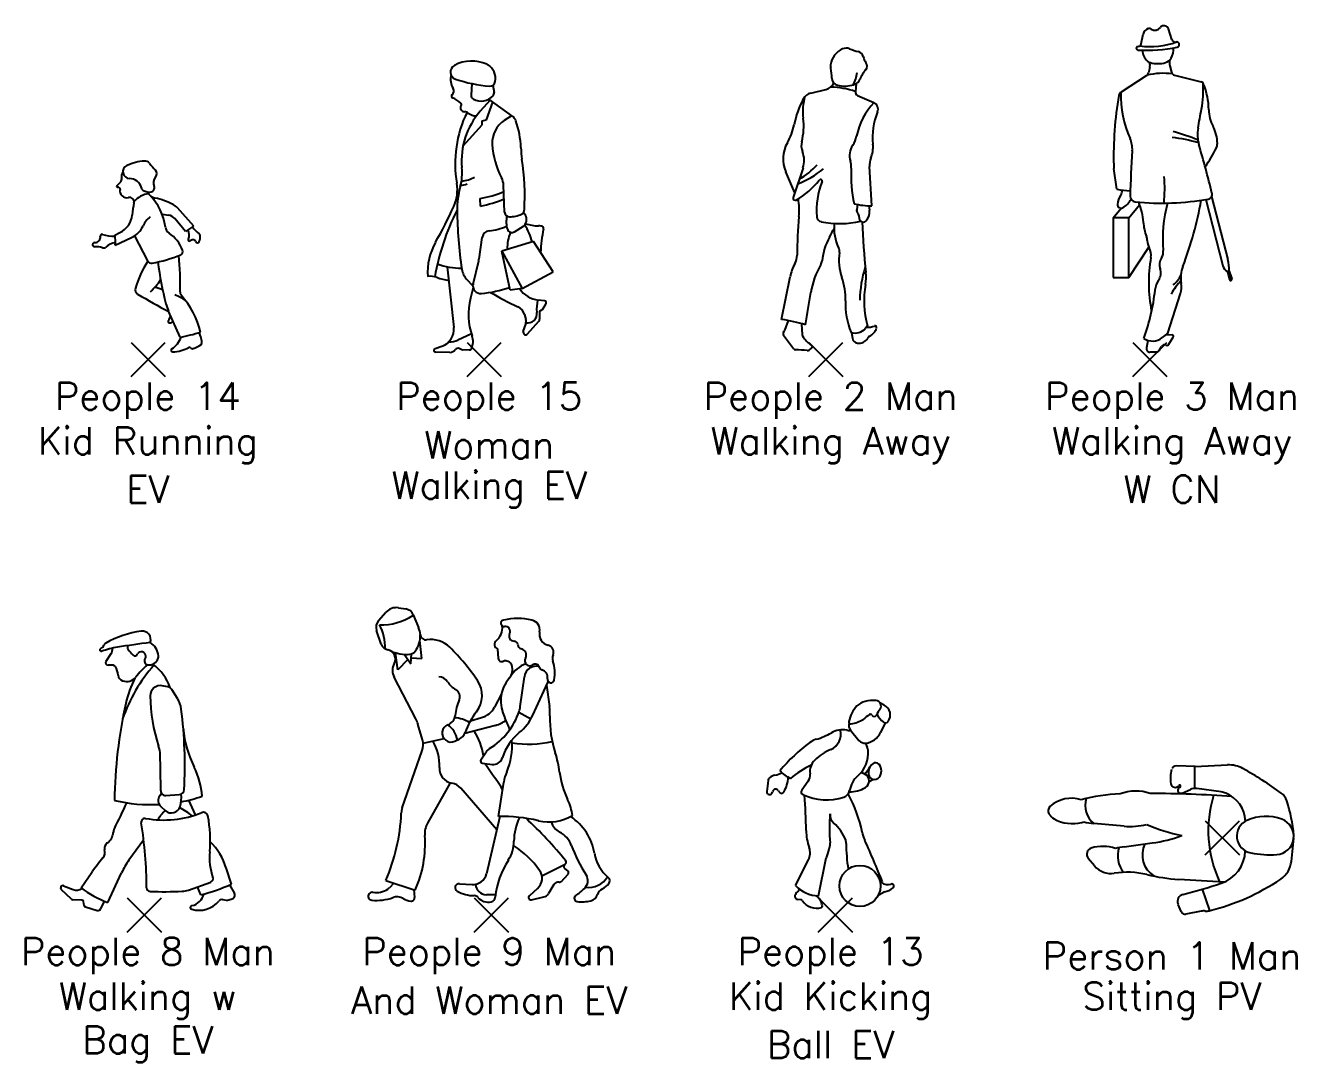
# Model space of a CAD drawing. Header units: inches. Extents: x -30 to 556, y -401 to 74.
# Drawn here: x 274.9 to 555.9, y -155.5 to 73.9 of the extents above; entities that cross this region are included whole.
import ezdxf
from ezdxf.enums import TextEntityAlignment as Align

# ---------------------------------------------------------------- set-up
doc = ezdxf.new("R2010")
doc.units = ezdxf.units.IN
doc.header["$MEASUREMENT"] = 0
doc.layers.add('Block origin', color=7, linetype='Continuous')
doc.layers.add('Text', color=6, linetype='Continuous')
doc.styles.add('ATTR', font='romans.shx', dxfattribs={"width": 0.8, "height": 1.735066})
doc.styles.add('blk_label', font='romans.shx')

# ---------------------------------------------------------------- blocks, each defined once
blk = doc.blocks.new('People 14 Kid Running EV')
for p, q in [((-6.93, 38.42), (-6.06, 39.32)), ((3.07, 32.19), (4.57, 31.95)), ((8.28, 28.32), (5.9, 31.18)), ((10.06, 29.51), (6.49, 33.54)), ((-7.36, 27.55), (-6.25, 28.08)), ((-7.29, 25.31), (-3.65, 27.02)), ((-3, 27.39), (-0.13, 21.84)), ((7.04, 4.96), (4.51, 10.74))]:
    blk.add_line(p, q)
for centre, radius, start, end in [((-4.09, 41.55), 1.49, 115.0112, 269.0272), ((-0.05, 32.89), 11.05, 93.9428, 115.0112), ((-0.72, 42.61), 1.31, 39.1621, 93.9428), ((32.74, 69.87), 41.86, 219.1622, 221.9804), ((-6.62, 39.86), 0.774, 315.947, 12.8722), ((-3.97, 40.46), 1.94, 146.427, 192.8722), ((-4.17, 37.31), 2.75, 13.8072, 89.0272), ((3.3, 39.06), 2.13, 140.5664, 201.282), ((0.8, 41.12), 1.12, 320.5663, 41.9804), ((-6.79, 38.29), 0.188, 135.947, 286.25), ((-6.62, 37.71), 0.417, 348.606, 106.25), ((-4.7, 37.33), 1.55, 168.606, 283.9048), ((0.69, 31.73), 4.99, 96.9317, 139.8046), ((-0.65, 38.17), 0.877, 193.8072, 238.6446), ((0.2, 39.56), 2.5, 238.6446, 280.7044), ((2.07, 38.09), 2.43, 204.3688, 258.1077), ((0.5, 37.97), 0.881, 280.7044, 21.2819), ((-4.09, 34.88), 0.978, 348.4884, 103.9048), ((21.1, 29.75), 24.73, 168.4884, 174.8226), ((-8.4, 27.71), 12.31, 7.423, 44.7522), ((-1.64, 20.49), 15.56, 62.6637, 78.1077), ((3.95, 31.28), 3.4, 41.5474, 62.6637), ((-8.31, 32.41), 4.79, 295.4514, 354.8226), ((3.45, 27.57), 5, 127.0703, 155.9284), ((4.22, 29.78), 2.19, 39.6928, 80.6565), ((-5.87, 31.73), 5.21, 295.1456, 335.9283), ((5.68, 29.54), 1.88, 187.423, 235.2356), ((21.04, 11.11), 21.43, 120.824, 126.5563), ((7.17, 27.53), 1.91, 334.1403, 35.7874), ((17.08, 35.17), 9.35, 218.566, 231.613), ((-11.8, 25.42), 0.478, 88.4237, 275.2792), ((-11.76, 27.1), 1.19, 268.4237, 9.728), ((-10.23, 27.36), 0.356, 71.8003, 189.728), ((-7.76, 34.86), 7.54, 251.8002, 273.2681), ((-6.14, 20.99), 5.03, 102.811, 129.8139), ((-16.31, 26.14), 9.06, 354.76, 8.9434), ((-0.17, 21.11), 8.38, 21.5365, 55.2356), ((9.19, 26.55), 0.335, 154.1403, 316.5798), ((9.92, 25.86), 0.665, 21.4693, 136.5798), ((10.92, 26.25), 0.414, 201.4693, 340.3312), ((10.91, 27.38), 0.584, 3.9285, 51.6129), ((8.28, 27.2), 3.22, 340.3312, 3.9285), ((-11.41, 21.19), 3.78, 69.7926, 95.2792), ((-9.84, 25.44), 0.754, 249.7926, 309.8139), ((-4.25, 50.55), 29.65, 279.9216, 292.7122), ((-49.02, 16.99), 56.1, 357.9268, 6.1681), ((6.9, 23.9), 0.768, 292.7122, 21.5365), ((19.7, 9.1), 23.49, 147.4051, 163.4928), ((0.7, 22.27), 0.94, 207.268, 279.9216), ((66.57, 29.14), 64.84, 186.6815, 194.9937), ((-9.17, 25.64), 14.36, 312.2904, 326.1843), ((-1.75, 15.46), 1.12, 163.4928, 239.0546), ((74.54, 142.7), 149.48, 239.0546, 242.0856), ((0.15, 9.37), 6.74, 63.0142, 78.866), ((3.04, 6.03), 8.75, 53.2579, 70.845), ((8.09, 14.92), 1.04, 177.9268, 221.4898), ((-7.13, 1.46), 19.27, 13.829, 41.4898), ((15.06, 15.35), 11.52, 194.9937, 203.6095), ((4.71, 8.42), 0.31, 147.0294, 267.5822), ((0.96, 10.85), 4.16, 327.0294, 344.0641), ((4.73, 9.02), 0.913, 267.5822, 325.489), ((-0.79, 46.84), 42.61, 280.5856, 286.883), ((8.61, 3.92), 3.24, 351.3222, 38.5028), ((2.67, 6.44), 4.82, 302.3762, 342.583), ((4.53, 16.55), 15.11, 291.0352, 298.2156), ((11.55, 3.47), 0.27, 298.2156, 351.3222), ((5.44, 2.08), 0.343, 122.3762, 270.9877), ((5.31, 9.22), 7.49, 270.9877, 299.441), ((9.15, 2.43), 0.317, 35.225, 119.441), ((9.79, 2.88), 0.469, 215.225, 291.0352)]:
    blk.add_arc(centre, radius, start, end)
at = {"style": 'ATTR', "width": 0.8, "flags": 9}
blk.add_attdef('ESTCODE', (0, 0), '', height=0.011, dxfattribs=at)
blk = doc.blocks.new('People 15 Woman Walking EV')
for p, q in [((-2.76, 61.06), (-2.9, 58.5)), ((1.94, 60.7), (2.19, 59.11)), ((1.3, 57.37), (-0.86, 54.93)), ((0.55, 53.06), (1.92, 56.93)), ((0.99, 57.6), (6.29, 53.78)), ((6.06, 53.95), (4.46, 52.9)), ((-4.67, 47.27), (-0.44, 51.93)), ((-0.44, 52.81), (0.55, 53.06)), ((-0.44, 51.93), (-0.44, 52.81)), ((4.53, 32.59), (4.28, 38.6)), ((-0.81, 33.95), (-0.85, 35.65)), ((6.69, 28.28), (8.7, 29.54)), ((-1.14, 22.2), (-0.43, 27.04)), ((10.93, 26.09), (3.89, 24.02)), ((15.23, 19.42), (10.93, 26.09)), ((5.72, 15.37), (3.89, 24.02)), ((3.89, 24.02), (8.37, 15.72)), ((-8.17, 20.54), (-6.71, 7.13)), ((-2.45, 16.72), (-1.21, 21.82)), ((-2.49, 16.32), (-3.77, 17.65)), ((8.37, 15.72), (15.23, 19.42)), ((-2.46, 15.97), (-3.05, 13.56)), ((8.37, 15.72), (5.72, 15.37)), ((13.35, 12.98), (11.95, 13.16)), ((12.88, 11.1), (13.67, 12.27)), ((8.9, 9.99), (9.2, 8.9)), ((9.61, 5.7), (12.08, 8.49)), ((12.21, 10.55), (12.25, 8.94)), ((-2.81, 5.67), (-5.79, 4.32)), ((8.66, 6.25), (9.18, 7.85)), ((-10.84, 2.46), (-9.39, 2.95)), ((-7.6, 1.61), (-10.72, 1.68)), ((-4.82, 2.07), (-5.4, 2.41)), ((-3.3, 2.13), (-4.82, 2.07))]:
    blk.add_line(p, q)
for centre, radius, start, end in [((-5.79, 63.61), 1.66, 118.1893, 251.1163), ((-2.75, 57.94), 8.09, 65.5902, 118.1893), ((-0.18, 63.61), 1.87, 59.9024, 65.5902), ((-1.01, 62.16), 3.53, 348.9784, 59.9024), ((-3.57, 61.98), 3.86, 165.3995, 211.3402), ((3.59, 91.02), 30.63, 251.1163, 265.4101), ((-7.8, 59.41), 1.08, 310.7548, 31.3402), ((1.24, 61.72), 1.24, 265.4101, 348.9784), ((1.28, 58.97), 0.921, 317.6948, 8.9728), ((-6.81, 58.27), 0.431, 130.7548, 247.2988), ((-9.45, 51.96), 6.41, 48.2148, 67.2988), ((-5.48, 56.4), 0.453, 326.2526, 48.2148), ((-1.93, 58.45), 0.975, 176.8711, 242.269), ((-0.7, 60.77), 3.6, 242.269, 317.6948), ((19.66, 43.32), 26.07, 154.1039, 189.5635), ((-4.4, 55.67), 0.85, 146.2526, 271.5855), ((11.46, 44.04), 16.45, 138.5323, 185.4968), ((-4.34, 53.52), 1.31, 50.9766, 91.5855), ((-1.77, 56.69), 2.77, 230.9766, 271.63), ((5.11, 52.14), 2.03, 18.7727, 54.3073), ((7.67, 47.97), 5.89, 123.0905, 183.6635), ((-12.53, 46.14), 20.66, 2.0742, 18.7727), ((20.31, 48.78), 18.56, 183.6635, 207.5213), ((30.39, 47.7), 22.29, 182.0742, 188.7405), ((-16.52, 41.34), 11.66, 344.569, 5.4968), ((-43.88, 36.28), 52.86, 356.5206, 8.7405), ((-6.02, 47.74), 8.35, 277.6797, 297.8367), ((0.48, 38.44), 3.81, 2.3794, 27.5213), ((-14.77, 37.52), 8.85, 335.4468, 9.5635), ((13.31, 33.11), 19.28, 164.569, 180.3152), ((-5.32, 42.15), 3.61, 272.0202, 295.4256), ((-4.63, 58.27), 22.94, 279.4792, 293.0184), ((-100.3, 76.59), 102.88, 330.5066, 335.4468), ((-5.48, 58.5), 24.99, 280.7736, 293.3156), ((40.36, 9.37), 52.05, 153, 170.1305), ((82.43, 33.49), 88.4, 180.3152, 188.7814), ((5.59, 32.64), 1.06, 182.3794, 270.7643), ((9.93, 30.44), 5.05, 165.272, 198.6565), ((5.52, 38.11), 6.53, 270.7643, 295.0757), ((7.85, 33.13), 1.03, 295.0757, 356.5206), ((7.27, 31.01), 2.1, 327.9896, 47.0719), ((1.24, 26.79), 1.69, 94.8029, 171.636), ((0.17, 39.51), 11.07, 274.8029, 295.6494), ((13.31, 24.84), 8.19, 156.0603, 183.1864), ((6.14, 29.16), 1.04, 198.6565, 302.0676), ((8.1, 30.49), 1.13, 302.0676, 327.9896), ((-0.97, 23.24), 11.9, 13.3607, 33.3574), ((12.11, 38.33), 8.76, 250.3354, 269.1799), ((11.74, 12.9), 16.67, 86.9474, 89.1799), ((36.62, 23.23), 24.15, 166.4984, 178.8952), ((12.6, 29), 0.551, 346.4984, 86.9474), ((1.15, 19.21), 13.66, 150.5066, 183.4586), ((-5.23, 34.66), 14.42, 249.253, 271.0061), ((-0.66, 20.66), 4.33, 188.7814, 224.04), ((-5.37, 22.82), 4.27, 346.4286, 351.6361), ((-12, 13.72), 4.7, 70.2498, 96.0594), ((-5.83, 30.9), 13.55, 250.2498, 261.4803), ((-0.78, 16.32), 1.71, 166.4286, 275.3654), ((-3.18, 41.91), 27.41, 275.3654, 288.6885), ((33.44, 68.38), 62.37, 239.0772, 245.3916), ((12.66, 18.92), 5.81, 214.2053, 262.963), ((11.23, 10.04), 14.71, 166.1822, 199.329), ((6.37, 9.29), 2.63, 15.4066, 65.3916), ((18.93, 11.37), 7.33, 165.7748, 187.2273), ((13.29, 12.53), 0.457, 325.9588, 82.963), ((7.43, 8.42), 1.84, 342.0909, 15.4066), ((9.59, 10.19), 2.09, 260.437, 7.2273), ((11.58, 8.93), 0.663, 318.5198, 1.243), ((12.56, 10.56), 0.351, 93.3353, 181.243), ((12.52, 11.34), 0.433, 273.3353, 325.9588), ((-10.65, 6.71), 3.97, 288.601, 6.204), ((9.19, 6.07), 0.561, 162.0909, 318.5198), ((-7.69, 8.51), 4.6, 268.1654, 294.4061), ((-6.08, 3.97), 3.63, 335.8832, 19.329), ((-10.71, 2.08), 0.4, 108.601, 268.751), ((-7.57, 3.09), 1.48, 268.751, 323.3986), ((-5.78, 1.76), 0.746, 59.8897, 143.3986), ((-3.3, 2.73), 0.597, 270, 335.8832)]:
    blk.add_arc(centre, radius, start, end)
at = {"style": 'ATTR', "width": 0.8, "flags": 9}
blk.add_attdef('ESTCODE', (0, 0), '', height=0.0165, dxfattribs=at)
blk = doc.blocks.new('People 2 Man Walking Away')
for p, q in [((-3.3, 58.96), (-0.01, 59.73)), ((6.69, 61.03), (6.52, 59.22)), ((6.98, 58.43), (10.57, 56.84)), ((-5.06, 42.4), (-7.23, 35.84)), ((10.17, 33.98), (9.64, 42.72)), ((-6.87, 36.92), (-8.88, 41.55)), ((7, 34.31), (6.81, 33.19)), ((9.46, 34.01), (9.61, 33.03)), ((-9.78, 8.87), (-7.93, 18.28)), ((-8.31, 8.63), (-9.17, 6.45)), ((-5.37, 7.95), (-5.25, 5.49)), ((5.67, 6), (5.85, 4.74)), ((9.22, 7.5), (8.77, 6.95)), ((-7.17, 2.39), (-9.35, 5.36)), ((-3.72, 2.12), (-3.15, 2.52))]:
    blk.add_line(p, q)
for centre, radius, start, end in [((5.41, 64.66), 4.4, 113.2344, 172.903), ((4.49, 66.8), 2.08, 68.6383, 113.2344), ((10.9, 83.18), 15.51, 248.6383, 256.2407), ((6.87, 66.73), 1.42, 11.1317, 76.2407), ((3.33, 64.92), 2.3, 172.903, 191.7376), ((11.54, 67.65), 3.33, 191.1317, 216.2418), ((7.82, 64.92), 1.28, 319.938, 36.2418), ((-10.31, 62.09), 11.62, 0.6648, 11.7376), ((2.91, 62.24), 1.6, 180.6648, 256.2568), ((0.57, 63.98), 6.34, 329.3867, 355.6154), ((5.55, 62.89), 2.18, 287.5392, 337.6468), ((14.72, 59.11), 7.75, 139.938, 157.6468), ((-0.61, 62.27), 2.61, 283.256, 334.5444), ((0.54, 41.9), 18.39, 71.0255, 88.3019), ((4.15, 67.3), 6.81, 256.2568, 287.5392), ((7.29, 59.15), 0.782, 174.5751, 246.0598), ((13.75, 47.77), 21.19, 152.2152, 168.7633), ((6.78, 54.85), 11.88, 163.7872, 187.0166), ((-2.71, 56.44), 2.58, 103.256, 152.2152), ((21.88, 46.29), 15.43, 136.9705, 168.178), ((9.92, 55.37), 1.61, 338.1701, 66.0597), ((-19.14, 51.66), 14.24, 345.8402, 7.0166), ((25.55, 49.11), 15.23, 158.1701, 185.4665), ((-19.8, 54.43), 13.02, 330.0578, 348.7633), ((-2.35, 44.38), 7.12, 150.0578, 203.4411), ((-2, 47.34), 3.44, 165.8402, 202.2302), ((0.93, 50.68), 5.98, 326.8546, 348.178), ((-10.05, 44.05), 5.25, 341.7326, 22.2302), ((9.44, 45.12), 4.2, 146.8546, 196.7471), ((3.79, 47.02), 6.63, 337.8521, 5.4665), ((-13.28, 57.37), 19.81, 290.8435, 310.1037), ((-16.6, 57.07), 20.28, 301.8431, 316.439), ((1.03, 42.59), 4.59, 356.5823, 16.7471), ((34.5, 40.59), 28.93, 176.5823, 192.2391), ((13.74, 42.97), 4.11, 157.8521, 183.5164), ((-15.16, 50.35), 17.34, 299.7251, 322.1534), ((16.83, 32.73), 18.89, 159.4195, 183.4038), ((-1.19, 39.49), 0.357, 339.4195, 142.1534), ((-6.79, 35.69), 0.46, 161.7326, 299.7251), ((-19.21, 32.9), 13.32, 354.534, 11.4008), ((11.02, 57.74), 23.78, 258.3556, 267.9638), ((83.59, 23.06), 89.95, 174.534, 179.9924), ((-0.84, 31.68), 1.19, 183.4038, 258.5087), ((7.76, 33.03), 0.965, 170.4592, 224.3283), ((6.31, 31.61), 1.06, 353.2856, 44.3283), ((8.3, 31.37), 0.936, 173.2856, 325.7475), ((6.39, 32.67), 3.25, 325.7475, 5.022), ((8.58, 32.87), 1.04, 5.022, 9.1218), ((3.07, 50.91), 20.82, 258.5087, 282.9627), ((-40.71, 49.63), 47.23, 331.5146, 334.1443), ((11.72, 29.14), 9.93, 174.3047, 206.1911), ((155.81, 35.56), 147.87, 181.9686, 186.3209), ((13.42, 20.26), 14.36, 151.5146, 173.6281), ((-10.16, 23.08), 3.8, 330.7516, 359.9924), ((1.16, 23.95), 1.84, 351.5802, 26.1911), ((14.18, 22.02), 11.32, 171.5802, 199.7946), ((1.83, 16.36), 9.95, 150.7516, 168.8509), ((14.33, 12.05), 17.87, 149.8186, 170.8906), ((-2.93, 22.08), 2.1, 329.8186, 353.6282), ((30.65, 13.15), 23.13, 161.4987, 180), ((-9.43, 13.52), 13.77, 357.7228, 19.7946), ((-0.3, 18.26), 9.2, 349.755, 6.3209), ((-731.37, 131.61), 737.35, 350.3255, 350.8906), ((28.54, 13.05), 20.1, 169.755, 196.031), ((20.66, 12.33), 16.35, 177.7228, 202.6493), ((-14.86, -26.51), 35.74, 73.1531, 81.829), ((-8.86, 5.72), 0.611, 148.5305, 216.3056), ((-11.7, 7.46), 2.72, 328.5305, 338.2916), ((6.52, 8.76), 2.89, 250.8808, 321.1274), ((9.42, 10.68), 3.5, 262.8145, 291.8728), ((8.34, 7.87), 3, 296.2042, 342.8074), ((10.86, 7.1), 0.364, 342.8074, 111.8727), ((-4.7, 5.52), 0.551, 182.697, 212.5784), ((1.18, 9.28), 7.53, 212.5784, 234.9166), ((-3.36, 2.82), 0.364, 305.1279, 54.9166), ((7.14, 4.92), 1.3, 188.106, 262.8731), ((7.26, 5.88), 2.27, 262.8731, 330.747), ((10.1, 4.29), 0.996, 116.2042, 150.747), ((-6.69, 2.75), 0.595, 216.3056, 269.5881), ((-6.88, -23.87), 26.03, 83.9695, 89.5881), ((-4.08, 2.63), 0.629, 263.9695, 305.1279)]:
    blk.add_arc(centre, radius, start, end)
at = {"style": 'ATTR', "width": 0.8, "flags": 9}
blk.add_attdef('ESTCODE', (0, 0), '', height=0.0172, dxfattribs=at)
blk = doc.blocks.new('People 3 Man Walking Away W CN')
for p, q in [((4.87, 70.76), (4.1, 73.16)), ((-1.89, 69.86), (-1.47, 72)), ((-0.02, 64.64), (-0.31, 63.43)), ((4.42, 64.99), (4.78, 63.59)), ((-6.3, 59.22), (-0.75, 62.81)), ((5.45, 62.93), (11.35, 61.42)), ((-7.28, 37.67), (-7.95, 42.3)), ((-4.65, 31.39), (-2.26, 34.26)), ((12.36, 35.41), (16.15, 20.73)), ((13.66, 36.08), (17.25, 22.14)), ((-8.13, 31.39), (-6.34, 33.5)), ((-4.65, 31.39), (-8.13, 31.39)), ((-8.13, 31.39), (-8.13, 18.15)), ((-4.65, 18.15), (-4.65, 31.39)), ((-4.65, 18.15), (-0.2, 24.86)), ((-8.13, 18.15), (-4.65, 18.15)), ((17.15, 19.45), (17.62, 17.69)), ((17.57, 19.58), (18.12, 17.83)), ((3.99, 5.86), (6.75, 14.62)), ((3.99, 5.86), (2.74, 4.86)), ((-0.43, 4.26), (-0.76, 2.59)), ((2.04, 2), (2.57, 2.89)), ((3.66, 5.59), (4.92, 5.46)), ((4.23, 3.38), (5.18, 4.94)), ((1.47, 1.67), (0.02, 1.65))]:
    blk.add_line(p, q)
blk.add_lwpolyline([(17.74, 17.76, 1), (18, 17.76, 1)], format="xyb", close=True)
for centre, radius, start, end in [((0.06, 71.7), 1.56, 106.7287, 168.9594), ((-0.15, 72.37), 0.849, 58.0182, 106.7287), ((1.11, 74.39), 1.53, 238.0182, 322.5802), ((3.14, 72.85), 1.01, 17.8014, 142.5802), ((5.62, 71.01), 0.788, 197.8014, 283.2206), ((-2.6, 68.86), 0.393, 91.1677, 266.4122), ((-0.61, 100.6), 32.19, 266.4122, 281.9548), ((-2.63, 70), 0.753, 271.1677, 348.9594), ((0.05, 86.41), 17.19, 262.4077, 289.9817), ((1.57, 68.43), 3.19, 180.1648, 229.0965), ((0.87, 68.78), 4.38, 331.438, 2.1279), ((5.93, 69.67), 0.584, 281.9548, 103.2206), ((0.52, 67.22), 1.6, 229.0965, 255.017), ((-2.15, 65.15), 2.19, 346.364, 14.9861), ((1.76, 71.82), 6.36, 255.017, 285.7471), ((2.93, 67.65), 2.03, 285.7471, 331.438), ((6.89, 65.62), 2.55, 165.0412, 194.3756), ((-1.31, 63.67), 1.03, 302.8764, 346.364), ((3.06, 47.03), 16.29, 83.1702, 103.1381), ((5.67, 63.82), 0.923, 194.3756, 255.7158), ((-5.62, 58.17), 1.26, 122.8764, 170.2336), ((17.22, 58.58), 23.66, 178.6874, 204.2114), ((11.16, 60.66), 0.786, 21.9371, 75.7158), ((-14.44, 59.99), 26.26, 349.9398, 2.4817), ((-2.67, 55.09), 15.69, 0.5729, 21.9371), ((72.21, 44.77), 80.23, 170.2336, 181.2786), ((-1832.94, 382.61), 1873.15, 349.8082, 349.9398), ((20.96, 55.33), 7.94, 180.573, 208.3196), ((18.46, 49.77), 7.93, 169.8082, 196.2024), ((6.94, 47.77), 7.99, 0.1886, 28.3196), ((-9.47, 46.58), 5.6, 355.9113, 24.2114), ((0.37, 10.71), 38.68, 74.4514, 83.2492), ((-18.04, -27.28), 81.11, 69.31, 73.3616), ((12.8, 47.79), 2.13, 334.0952, 0.1886), ((203.65, 31.34), 208.06, 175.9113, 178.668), ((-257.21, -30.34), 279.14, 13.9178, 16.2024), ((-14.42, 61.01), 32.39, 325.3768, 334.0952), ((-2.31, 43.11), 5.69, 181.2786, 188.151), ((-36.17, 37.99), 39.45, 355.0802, 3.688), ((-4.13, 53.3), 15.94, 258.5808, 269.2798), ((-7.49, 37.22), 1.35, 323.5962, 11.5498), ((12.71, 36.55), 1.06, 279.992, 13.9178), ((-3.28, 34.12), 3.88, 143.5962, 177.0227), ((-6.38, 34.28), 0.781, 177.0227, 299.5364), ((-8.37, 37.79), 4.82, 299.5364, 330.9961), ((-3.09, 36.15), 1.27, 178.668, 264.4191), ((2.57, 94.06), 59.46, 264.4191, 279.992), ((-14.95, 29.56), 13.54, 3.5976, 22.8361), ((31.23, 26.89), 28.39, 164.2203, 185.6281), ((-72.12, 50.48), 84.86, 339.3992, 349.6605), ((9.09, 31.07), 10.56, 183.5976, 201.4594), ((-2.89, 26.36), 2.31, 359.9672, 21.4594), ((2.67, 26.36), 3.25, 179.9672, 209.888), ((31.56, 17.07), 31.81, 169.9743, 191.5292), ((-2.9, 23.16), 3.18, 349.9743, 29.888), ((4.95, 20.99), 2.82, 147.0925, 198.2247), ((0.51, 23.87), 2.47, 327.0925, 5.6281), ((-0.53, 19.19), 2.96, 326.1048, 18.2247), ((14.32, 17.99), 7.49, 159.3992, 188.6482), ((18.13, 21.25), 2.05, 194.466, 241.2535), ((7.66, 19.67), 9.91, 359.4678, 14.4596), ((5.87, 14.88), 4.76, 146.1048, 173.9708), ((17.59, 7.36), 14.71, 136.8877, 150.991), ((1.46, 21.21), 5.97, 308.1917, 334.7813), ((2, 16.12), 4.98, 342.5629, 8.6482), ((17.87, 17.76), 0.262, 194.8484, 17.5418), ((-43.3, 20.08), 44.69, 339.8621, 353.9708), ((0.58, 7.57), 3.46, 236.1804, 308.4963), ((3.26, 2.47), 0.801, 63.9194, 149.1181), ((3.82, 3.63), 0.482, 243.9194, 328.8444), ((4.89, 5.12), 0.343, 328.8444, 84.0407), ((0.01, 2.44), 0.787, 168.6643, 270.7371), ((1.46, 2.34), 0.672, 270.7371, 329.1181)]:
    blk.add_arc(centre, radius, start, end)
blk.add_solid([(17.15, 19.45), (17.57, 19.58), (17.62, 17.69), (18.12, 17.83)])
at = {"style": 'ATTR', "width": 0.8, "flags": 9}
blk.add_attdef('ESTCODE', (0, 0), '', height=0.0185, dxfattribs=at)
blk = doc.blocks.new('People 8 Man Walking w Bag EV')
for p, q in [((-8.45, 56.14), (-7.33, 57.79)), ((-6.8, 55.21), (-8.01, 55.26)), ((5.12, 50.49), (3.97, 50.7)), ((7.32, 47.89), (6.06, 49.86)), ((3.79, 26.91), (3.4, 26.36)), ((4.74, 26.41), (7.72, 26.62)), ((11.32, 22.13), (9.83, 25.4)), ((3.66, 23.98), (4.61, 23.1)), ((-0.15, 16.54), (-3.41, 12.09)), ((-13.98, 6.02), (-11.5, 9.56)), ((-8.08, 2.77), (-5.02, 9.34)), ((19.26, 6.83), (18.12, 10.39)), ((-16.08, 3.51), (-18.35, 5.64)), ((-17.84, 6.46), (-15.72, 5.64)), ((9.76, 5.52), (14.7, 7.29)), ((12.5, 4.45), (11.76, 6.23)), ((18.84, 6.64), (19.91, 4.73)), ((-13.78, 3.26), (-15.78, 3.38)), ((-13.33, 2.12), (-13.46, 2.97)), ((-8.89, 3.07), (-9.66, 1.36)), ((18.19, 3.22), (17.33, 3.38)), ((18.19, 3.22), (19.42, 3.56)), ((-13.02, 1.78), (-10.4, 1.01))]:
    blk.add_line(p, q)
for centre, radius, start, end in [((2.09, 41.5), 21.44, 97.408, 119.6653), ((-0.44, 60.92), 1.86, 338.8743, 97.408), ((-10.23, 60.2), 1.41, 294.5064, 338.7573), ((-2.99, 40.65), 18.79, 99.0917, 109.9293), ((-8.09, 59.37), 0.879, 119.6653, 158.7573), ((30.85, -170.83), 232.96, 97.2872, 99.0917), ((-2.89, 59.27), 0.866, 161.034, 214.2483), ((-0.82, 56.89), 3.97, 6.3164, 57.8013), ((-9.51, 58.62), 0.325, 114.5064, 289.9293), ((-8.75, 58.76), 1.72, 325.7376, 7.7794), ((2.69, 63.07), 7.62, 214.2483, 227.0832), ((-2.07, 57.95), 0.629, 227.0832, 338.9037), ((-0.77, 57.45), 0.761, 112.8823, 158.9037), ((-0.67, 57.21), 1.01, 325.6842, 112.8823), ((0.87, 56.16), 0.851, 145.6842, 260.2983), ((1.07, 57.39), 2.09, 260.2983, 343.3843), ((1.79, 57.17), 1.34, 343.3843, 6.3164), ((-7.99, 55.82), 0.564, 145.7376, 267.5736), ((-6.82, 54.72), 0.484, 27.1367, 87.5736), ((-11.58, 52.29), 5.83, 7.1293, 27.1367), ((29.03, 31.65), 35.8, 138.7311, 160.9225), ((15.16, 38.81), 21.94, 131.164, 140.9811), ((-4.17, 46.98), 10.4, 18.2411, 54.5301), ((-4.32, 53.19), 1.48, 187.1293, 250.4408), ((-3.93, 54.28), 2.64, 250.4408, 320.9811), ((19.96, 41.36), 24.65, 153.3942, 167.3332), ((3.57, 48.47), 2.26, 79.7845, 180.2496), ((36.43, 48.61), 35.12, 180.2496, 198.7136), ((4.87, 49.1), 1.42, 32.6737, 79.7845), ((2.57, 44.84), 5.65, 7.1462, 32.6737), ((96.27, 24.2), 102.87, 167.3332, 179.3793), ((-92.53, 32.92), 101.49, 357.0844, 7.1462), ((31.97, 43.22), 23.43, 184.7267, 206.6751), ((-2.96, 35.27), 6.46, 1.3783, 18.7136), ((-576.28, 21.48), 579.95, 0.58765, 1.37831), ((-3.66, 25.31), 16.44, 3.2325, 26.6751), ((1.45, 60.07), 35.67, 256.9703, 272.9712), ((4.9, 25.32), 1.82, 145.0418, 227.2153), ((4.67, 27.44), 1.03, 180.5877, 274.0516), ((7.63, 27.82), 1.2, 274.0516, 357.0844), ((2.11, 25.84), 6.09, 342.0358, 8.3912), ((1.45, 60.07), 35.67, 280.8136, 288.4839), ((-137.53, 84.99), 146.57, 333.2715, 335.7544), ((4.29, 43.3), 22.3, 259.668, 292.1088), ((8.01, 18.68), 5.53, 127.4398, 154.7973), ((5.98, 24.58), 2.02, 227.2153, 342.0358), ((4.36, 15.25), 9.1, 46.8963, 67.8795), ((13.06, 21.7), 1.01, 11.4527, 112.1088), ((0.14, 20.54), 0.832, 79.6679, 188.941), ((-97.56, 5.16), 98.08, 0.4911, 8.941), ((-12.04, 16.62), 26.62, 354.3547, 11.4527), ((-10.07, 18.55), 3.22, 305.2545, 354.1086), ((-4.42, 17.96), 2.46, 153.2715, 174.1086), ((-10.73, 13.91), 2.02, 320.5612, 14.2059), ((-7.39, 14.76), 1.42, 125.2545, 194.2059), ((4.48, 6.02), 14.32, 17.7292, 45.1699), ((29.49, -19.17), 50.06, 140.5612, 144.9714), ((9.79, 2.45), 16.34, 143.8625, 155.054), ((27.69, 12.69), 13.3, 174.3547, 199.5095), ((-18.01, 6), 0.491, 68.8157, 226.8586), ((-15, 7.5), 2, 248.8157, 306.3799), ((-0.93, 22.71), 21.19, 231.9868, 250.284), ((1.31, 6.01), 0.803, 180.4911, 267.7825), ((1.67, 46.07), 43.01, 284.5901, 294.1494), ((14.44, 8), 0.749, 289.787, 19.5095), ((-15.75, 3.86), 0.478, 226.8586, 266.5982), ((-13.8, 2.92), 0.344, 8.7998, 86.5982), ((4.48, 87.74), 82.59, 267.7825, 272.7067), ((8.15, 9.97), 4.74, 272.7067, 289.787), ((12.06, 6.83), 5.8, 254.0668, 319.7622), ((9.89, 5.39), 3.37, 280.5128, 346.929), ((17.17, 2.51), 0.886, 79.1757, 139.7622), ((19.21, 4.33), 0.806, 285.3876, 29.2094), ((-12.9, 2.19), 0.431, 188.7998, 253.8179), ((-10.22, 1.61), 0.621, 253.8179, 335.9928), ((10.59, 1.66), 0.425, 100.5128, 254.0668)]:
    blk.add_arc(centre, radius, start, end)
at = {"style": 'ATTR', "width": 0.8, "flags": 9}
blk.add_attdef('ESTCODE', (0, 0), '', height=0.0157, dxfattribs=at)
blk = doc.blocks.new('People 9 Man And Woman EV')
for p, q in [((-20.53, 67.93), (-18.91, 67.67)), ((-24.93, 65.15), (-23.34, 66.93)), ((-17.27, 66.38), (-16.08, 63.54)), ((-24.37, 59.92), (-25.39, 62.88)), ((-15.38, 56.7), (-15.82, 60.67)), ((-20.69, 54.22), (-21.21, 57.99)), ((-18.45, 56.51), (-20.69, 54.22)), ((-19.18, 57.62), (-17.81, 55.52)), ((-17.81, 55.52), (-17.66, 57.73)), ((-17.71, 56.9), (-15.38, 56.7)), ((1.35, 58.84), (1.52, 56.73)), ((-16.71, 43.39), (-21.49, 52.61)), ((6.39, 46.08), (7.29, 52.7)), ((9.16, 44.2), (12.37, 51.23)), ((12.17, 50.79), (12.83, 46.1)), ((2.24, 48.9), (0.71, 45.98)), ((-15.22, 38.7), (-16.23, 42.18)), ((-4.63, 42.95), (-2.17, 43.64)), ((6.07, 44.82), (8.72, 43.35)), ((-5.85, 40.19), (0.91, 41.94)), ((-15.07, 38.03), (-10.47, 39)), ((-8.07, 38.43), (-7.12, 38.88)), ((-19.69, 23.7), (-15.28, 36.35)), ((-2.32, 34.3), (-1.25, 35.95)), ((-2, 33.59), (0.14, 33.31)), ((-9.09, 29.23), (-14.11, 20.33)), ((1.59, 21.76), (2.74, 29.4)), ((1.21, 18.85), (-6.74, 28.03)), ((1.9, 21.76), (-1.08, 9.11)), ((11.17, 8.67), (16.3, 11.23)), ((15.44, 7.36), (16.94, 8.99)), ((16.88, 9.75), (16.22, 10.27)), ((-23.37, 7.62), (-16.84, 5.51)), ((-21.55, 7.03), (-22.55, 6)), ((-7.07, 6.91), (-4.25, 6.74)), ((10.21, 5.87), (8.39, 4.26)), ((13.77, 6.72), (12.6, 4.74)), ((-17.16, 5.62), (-16.99, 3.86)), ((0.91, 4.45), (-1.09, 4.48)), ((8.84, 3.37), (11.56, 3.98))]:
    blk.add_line(p, q)
for centre, radius, start, end in [((-21.02, 64.86), 3.11, 80.8596, 138.2725), ((-19.25, 65.55), 2.15, 22.6387, 80.8596), ((-23.21, 63.62), 2.3, 138.2725, 198.8836), ((-24.35, 77.12), 12.96, 268.2046, 303.323), ((2.82, 64.51), 0.734, 102.233, 277.4698), ((5.77, 50.93), 14.63, 77.3255, 102.233), ((8.49, 63.05), 2.21, 348.8247, 77.3255), ((-34.85, 58.88), 11.4, 359.8619, 27.6278), ((-21.67, 61.84), 5.96, 324.0537, 1.5025), ((-20.82, 61.57), 5.13, 4.4351, 22.6387), ((-14.49, 62.06), 1.22, 184.4351, 278.1086), ((-1.07, 63.41), 3.49, 307.8992, 8.3933), ((3.06, 62.69), 1.1, 332.795, 97.4698), ((5.04, 61.68), 1.12, 152.795, 269.0156), ((13.17, 62.12), 2.56, 168.8247, 256.3295), ((-22.56, 60.54), 1.91, 198.8836, 259.2787), ((-13.46, 54.81), 6.11, 45.8974, 98.1086), ((-40.74, 26.66), 45.31, 33.7579, 45.8974), ((1.69, 59.82), 1.04, 126.1641, 250.698), ((5.01, 59.73), 0.822, 4.3169, 89.0156), ((6.86, 59.87), 1.04, 184.317, 256.9418), ((12.19, 58.11), 1.57, 337.1623, 76.3295), ((-23.31, 56.61), 2.08, 331.8788, 79.2787), ((-18.83, 65.26), 7.65, 242.642, 276.1376), ((-18.2, 59.32), 1.67, 276.1376, 324.0537), ((2.28, 56.79), 0.761, 184.837, 293.1473), ((3.14, 54.78), 1.42, 17.6555, 113.1473), ((6.31, 57.49), 1.4, 330.1172, 76.9418), ((8.5, 56.23), 1.12, 150.1172, 303.5326), ((15.38, 56.77), 1.88, 157.1623, 198.6505), ((-18.61, 54.1), 3.25, 151.8788, 207.4006), ((1.62, 54.3), 3.02, 319.7594, 17.6555), ((10.21, 48.99), 7.08, 111.6358, 148.268), ((9.94, 52.34), 2.68, 76.5522, 172.2985), ((9.67, 54.46), 1.01, 14.5809, 123.5326), ((11.33, 54.89), 0.701, 194.5809, 253.7614), ((10.63, 52.49), 1.8, 351.0597, 73.7614), ((5.59, 53.47), 8.45, 349.6892, 18.6505), ((-11.78, 50.18), 2.5, 33.5322, 85.5832), ((-5.17, 54.56), 5.42, 213.5322, 240.2121), ((-7.97, 48.55), 5.91, 322.0121, 33.7579), ((9.92, 47.28), 7.85, 139.7594, 207.8635), ((9.94, 52.34), 2.68, 335.4213, 345.4515), ((13.16, 52.09), 0.756, 171.0597, 349.6892), ((-8.77, 48.28), 1.82, 336.4478, 60.2121), ((3.66, 42.86), 11.75, 156.4478, 173.706), ((-3.43, 48.14), 4.67, 285.5802, 332.446), ((-8.58, 50), 15.54, 301.823, 341.262), ((0.7, 46.85), 5.74, 341.262, 352.2985), ((1, 44.42), 11.95, 358.1904, 8.0704), ((-22.65, 40.31), 6.69, 16.1766, 27.4006), ((-10.5, 44.42), 2.5, 290.717, 353.706), ((-8.65, 36.54), 7.1, 57.6388, 85.7649), ((8.94, 35.33), 15.56, 142.0121, 161.1379), ((-0.69, 48.17), 6.44, 284.4402, 307.6918), ((-9.16, 37.19), 13.73, 15.8554, 27.8635), ((-0.71, 48.72), 10.85, 309.3416, 335.4213), ((36.7, 43.29), 23.77, 178.1904, 198.1752), ((-8.91, 40.23), 1.99, 110.717, 295.2186), ((-12.9, 37.67), 5.47, 10.6806, 53.5036), ((-8.2, 41.19), 2.55, 295.2186, 341.138), ((-16.31, 32.92), 14.74, 8.8292, 31.9374), ((13.43, 31.46), 11.46, 129.3416, 163.0088), ((-18.92, 37.62), 3.86, 340.7623, 16.1766), ((-21.53, 33.24), 10.05, 356.3912, 31.3956), ((1.08, 34.43), 2.78, 121.823, 146.9687), ((-9.16, 37.19), 13.73, 336.0514, 6.0331), ((8.18, 61.45), 23.67, 261.1731, 282.8743), ((-1.94, 34.05), 0.462, 146.9687, 262.5084), ((0.42, 35.43), 2.15, 262.5084, 343.0088), ((-6.82, 29), 22.04, 6.8181, 18.1752), ((-8.21, 32.4), 3.29, 176.3912, 260.5269), ((1.38, 34.74), 3.05, 203.786, 215.2956), ((-150.41, -72.72), 182.94, 33.3006, 35.2956), ((11.29, 28.11), 8.65, 156.0514, 171.4273), ((34.07, 33.89), 19.14, 186.8181, 205.955), ((-9.32, 25.8), 3.4, 40.9154, 80.5269), ((6.09, 20.27), 11.98, 8.1632, 25.955), ((-61.42, 24.27), 41.54, 336.3651, 357.6065), ((-15.88, 22.37), 4.05, 160.7623, 177.6065), ((-9.89, 17.95), 4.84, 150.604, 184.4439), ((2.45, -12.87), 34.64, 76.7056, 91.4283), ((16.52, 16.31), 11.54, 152.9691, 179.9547), ((-57.62, -48.38), 95.54, 39.1767, 46.9071), ((12.77, 30.79), 10.22, 256.7056, 300.4397), ((16.86, 21.73), 3.84, 197.564, 242.5624), ((10.64, 11.53), 12.33, 9.9225, 55.9328), ((-39.24, 15.67), 24.59, 335.6011, 4.4439), ((12.57, 13.48), 5.45, 20.6357, 62.5624), ((-2.74, 16.33), 7.72, 327.1104, 359.9547), ((-6.53, -2.38), 21.1, 35.4256, 57.1545), ((50.52, 27.78), 35.1, 200.6357, 212.5813), ((19.44, 1.99), 18.69, 147.1104, 174.0684), ((16.06, 11.65), 0.486, 299.2305, 39.1767), ((31.78, 15.23), 9.14, 189.9225, 229.526), ((-4.07, 9.81), 3.07, 266.628, 346.7754), ((8.23, 8.11), 2.99, 311.4418, 35.4256), ((16.58, 10.73), 0.577, 119.2305, 231.6722), ((16.56, 9.34), 0.519, 317.2314, 51.6722), ((18.94, 7.59), 2.39, 311.9072, 32.5813), ((21.52, 10.98), 4.87, 262.0908, 328.5558), ((-25.45, 9.53), 4.59, 260.2946, 303.9264), ((-24.04, 7.44), 2.07, 303.9264, 315.9328), ((-7.13, 6.03), 0.879, 86.628, 240.7017), ((-1.07, 6.9), 2.42, 182.4068, 269.3885), ((14.72, 6.16), 1.1, 75.9545, 149.3376), ((15.1, 7.68), 0.463, 255.9545, 317.2314), ((6.34, 21.62), 21.25, 305.3629, 311.9072), ((25.45, 3.89), 2.08, 117.3061, 161.6853), ((22.33, 9.95), 4.73, 297.3061, 320.277), ((25.22, 7.54), 0.969, 320.277, 49.526), ((-26.37, 4.14), 0.876, 80.2946, 265.0536), ((-25.47, 14.47), 11.25, 265.0536, 289.3478), ((-20.85, 1.31), 2.7, 59.55, 109.3478), ((-17.33, 7.31), 4.26, 239.55, 263.73), ((-17.71, 3.79), 0.72, 263.73, 5.44), ((-3.74, 12.07), 7.8, 240.7017, 269.744), ((-3.78, 3.23), 1.04, 39.9413, 89.7441), ((-0.72, 5.79), 2.95, 219.9413, 283.8945), ((-0.29, 4.04), 1.14, 283.8945, 354.0683), ((8.73, 3.87), 0.519, 131.4418, 282.8218), ((11.2, 5.57), 1.63, 282.8218, 329.3376), ((19.06, 3.7), 0.733, 125.3629, 262.3171), ((20, 10.68), 7.78, 262.3171, 284.9173), ((21.46, 5.21), 2.12, 284.9173, 341.6853)]:
    blk.add_arc(centre, radius, start, end)
at = {"style": 'ATTR', "width": 0.8, "flags": 9}
blk.add_attdef('ESTCODE', (0, 0), '', height=0.017, dxfattribs=at)
blk = doc.blocks.new('People 13 Kid Kicking Ball EV')
for p, q in [((10.79, 46.4), (9.94, 46.81)), ((11.04, 42.49), (9.99, 40.34)), ((3.31, 40.86), (5.2, 38.59)), ((6.66, 37.99), (7.05, 37.05)), ((5.76, 31.59), (6.64, 31.07)), ((-6, 29.56), (-7.43, 27.57)), ((-13.94, 27.09), (-13.85, 27.39)), ((-8.83, 6.53), (-5.95, 12.17)), ((-3.75, 4.23), (-2.01, 12.62)), ((-7.58, 3.33), (-8.35, 3.43)), ((-4.31, 4.27), (-3.72, 3.8)), ((9.47, 4.37), (10.56, 4.98))]:
    blk.add_line(p, q)
blk.add_circle((5.43, 6.43), 4.54)
for centre, radius, start, end in [((9.51, 41.6), 6.63, 135.7882, 169.72), ((7.35, 43.7), 3.62, 102.174, 135.7882), ((8.37, 38.96), 8.47, 85.6671, 102.174), ((8.92, 46.23), 1.17, 324.2642, 85.6671), ((17.7, 39.92), 9.64, 144.2641, 153.6186), ((9.74, 44.24), 2.4, 322, 64.0579), ((4.48, 41.84), 1.53, 157.1518, 219.97), ((3.42, 42.7), 0.438, 169.72, 279.9748), ((2.12, 50.1), 7.95, 279.9748, 300.5098), ((15.38, 32.79), 13.95, 124.3713, 131.4384), ((7.73, 43.98), 0.399, 29.3235, 124.3713), ((8.57, 44.45), 0.556, 209.3235, 333.6186), ((13.98, 46.89), 5.42, 207.3336, 231.4574), ((11.06, 43.22), 0.727, 231.4574, 322), ((-8.77, 53.87), 15.69, 286.7555, 300.1271), ((-2.52, 40.01), 3.72, 293.5241, 14.4305), ((1.6, 36), 4.97, 79.4365, 120.1271), ((3.01, 43.55), 2.72, 259.4365, 276.404), ((6.18, 42.2), 4.24, 277.37, 333.9282), ((16.5, 8.03), 37.38, 126.315, 140.328), ((-2.93, 34.47), 4.57, 106.7555, 126.315), ((3.73, 25.66), 11.93, 113.5241, 134.0674), ((6.51, 39.69), 1.7, 219.97, 277.37), ((5.08, 36.22), 2.14, 5.3389, 22.9892), ((-2.15, 31.72), 3.49, 134.0674, 188.2871), ((0.55, 35.79), 6.69, 311.4444, 5.3389), ((-12.72, 28.05), 2.94, 102.6, 128.2053), ((-14.98, 38.15), 7.41, 282.6, 295.3334), ((-5.76, 38.36), 9.18, 224.8077, 243.2603), ((1.23, 18.04), 16.45, 113.55, 132.5276), ((-7.86, 30.89), 2.29, 324.4158, 8.2871), ((1.36, 36.3), 7.23, 314.9037, 330.4091), ((5.8, 29.64), 1.67, 300.9562, 59.5267), ((9.91, 31.45), 2.6, 129.4929, 187.8447), ((8.64, 31.27), 1.32, 187.8447, 321.1534), ((8.88, 32.69), 0.986, 39.8439, 129.4929), ((7.9, 31.87), 2.27, 321.1534, 39.8439), ((21.96, 24.66), 37.2, 172.1643, 175.9202), ((-13.94, 29.6), 0.966, 128.2053, 172.1643), ((-17.83, 30.77), 7.39, 330.954, 357.6832), ((3.12, 34.1), 6.87, 269.4772, 300.9562), ((8.79, 26.46), 5.76, 131.4444, 169.4589), ((8.86, 27.91), 2.05, 93.7984, 133.8402), ((-14.54, 27.27), 0.618, 175.9202, 343.0286), ((-13.22, 27.19), 0.66, 29.8196, 163.0287), ((-11.12, 28.4), 1.76, 209.8196, 231.8987), ((-11.86, 27.45), 0.561, 231.8987, 330.954), ((-6.92, 27.2), 0.63, 144.4158, 244.5307), ((-1.97, 37.59), 12.14, 244.5307, 288.5208), ((-128.51, 16.94), 122.05, 0.81, 4.4792), ((1.29, 27.86), 1.87, 288.5208, 349.46), ((-23.97, 12.18), 30.52, 11.5882, 28.582), ((37.72, 19.24), 39.04, 175.4558, 184.8685), ((1.23, 22.14), 2.42, 175.4558, 229.3096), ((-6.37, 13.3), 9.23, 20.4468, 49.3096), ((5.05, 18.83), 11.52, 180.81, 199.9314), ((14.1, 19.99), 8.35, 191.5882, 204.3675), ((-9.01, 13.73), 3.43, 332.9932, 19.9314), ((6.81, 10.8), 9, 156.0674, 168.3015), ((-4.17, 15.67), 3.01, 336.0674, 4.8685), ((0.47, 15.85), 1.93, 359.2428, 20.4468), ((34.09, 15.41), 31.69, 179.2428, 189.558), ((-181.49, -68.6), 206.37, 21.5852, 24.3675), ((-3.5, 11.52), 7.3, 223.1193, 268.0742), ((-8.93, 5.96), 0.956, 315.388, 348.4868), ((4.81, 15.88), 10.22, 300.0209, 303.2044), ((11.58, 9.11), 2.38, 234.1477, 287.496), ((9.68, 10.05), 5.1, 283.4066, 306.9095), ((12.45, 6.37), 0.492, 306.9095, 107.496), ((-8.25, 4.15), 0.721, 146.0726, 262.3441), ((-4.61, 1.7), 5.11, 135.388, 146.0726), ((-7.64, 2.9), 0.436, 33.9343, 82.3441), ((-4.2, 5.22), 3.72, 213.9343, 287.723), ((-4.45, 2.88), 1.17, 29.8376, 51.4027), ((-8.13, 0.77), 5.42, 13.456, 29.8376), ((11.14, 3.94), 1.18, 103.4066, 119.1535), ((-3.16, 1.96), 0.3, 287.723, 13.456)]:
    blk.add_arc(centre, radius, start, end)
at = {"style": 'ATTR', "width": 0.8, "flags": 9}
blk.add_attdef('ESTCODE', (0, 0), '', height=0.0118, dxfattribs=at)
blk = doc.blocks.new('Person 1 Man Sitting PV')
for p, q in [((-6.05, 15.78), (-10.07, 15.92)), ((-6.12, 10.91), (-6.12, 15.79)), ((-6.05, 15.78), (1.15, 16.09)), ((-8.9, 9.88), (-7.09, 10.69)), ((-0.27, 10.12), (-5.69, 10.89)), ((-21.7, -1.98), (-15.53, -1.15)), ((15.24, -5.22), (15.77, -0.11)), ((-28.31, -6.18), (-29.66, -4.56)), ((0.4, -9.82), (-9.65, -9.2)), ((-2.77, -16.11), (-4.4, -11.36)), ((-9.13, -16.34), (-9.8, -14.73)), ((-4.7, -16.25), (-8.1, -16.9))]:
    blk.add_line(p, q)
for centre, radius, start, end in [((-4.66, 13.13), 6.85, 163.4647, 190.0284), ((-10.11, 14.75), 1.17, 67.9456, 149.8995), ((1.43, 9.72), 6.38, 61.1608, 92.4532), ((-32.87, -52.56), 77.47, 53.7146, 61.1608), ((-10.45, 12.11), 0.979, 190.0284, 323.172), ((-9.47, 11.38), 0.238, 288.1438, 143.172), ((-33.37, 1.65), 7.08, 72.1834, 132.213), ((-21.18, -28.69), 38.42, 92.1477, 105.1225), ((-25.22, 7.15), 5.13, 162.7103, 231.5682), ((-19.18, 0.59), 9.73, 70.5202, 110.6893), ((-15.88, -232.75), 242.52, 85.746, 90.013), ((-9.18, 10.5), 0.684, 108.1438, 294.1692), ((-6.05, 8.39), 2.53, 81.8672, 114.1692), ((23.52, 1.54), 26.64, 162.9037, 205.0897), ((-0.88, 5.84), 4.32, 67.996, 81.8672), ((-1.89, 3.35), 7, 2.5919, 67.996), ((10.91, 7.07), 3.5, 17.8189, 53.7146), ((-37.29, 5.97), 1.25, 132.213, 213.1157), ((-19.15, -2.59), 35.08, 5.1051, 17.8189), ((-35.23, 7.32), 3.71, 213.1157, 237.7222), ((-33.13, 11.55), 8.43, 240.9786, 284.006), ((-32.03, 7.17), 3.91, 284.006, 290.5932), ((-27.53, 15.32), 12.22, 255.1843, 265.7938), ((-49.24, -279.76), 283.66, 84.4325, 85.7938), ((-20.34, 16.72), 14.23, 264.4325, 284.6136), ((-0.02, 41.89), 42.37, 246.7547, 257.7894), ((6.96, 0.36), 3.79, 114.1553, 259.5461), ((9.62, -5.56), 10.28, 69.8792, 114.1553), ((11.76, 0.31), 4.03, 273.5364, 69.8792), ((-19.55, 29.05), 30.47, 277.5928, 290.2978), ((-28.57, -3.65), 1.42, 107.703, 219.7863), ((-26.45, -10.28), 8.38, 70.2987, 107.703), ((-20.08, -14.13), 12.26, 97.5928, 106.7902), ((-16.89, -3.9), 6.25, 164.2197, 216.8672), ((-12.22, -3.82), 5.48, 153.3707, 238.5667), ((-2.63, -2.77), 7.67, 288.1579, 358.9498), ((10.56, 19.86), 23.62, 259.5461, 273.5364), ((9.9, -4.67), 5.38, 304.0645, 354.1249), ((-24.63, -3.12), 4.79, 219.7863, 278.7922), ((-21.05, -26.25), 18.62, 76.4942, 98.7922), ((-7.11, 31.79), 41.07, 256.4942, 266.4529), ((-43.27, 121.14), 138.08, 284.4905, 288.1579), ((-14.64, 31.62), 49.19, 283.7512, 304.0645), ((-8.31, -14.11), 1.61, 104.4905, 202.5678), ((-8.27, -15.99), 0.926, 202.5678, 280.745), ((-4.13, -19.3), 3.1, 84.0008, 100.745), ((-3.54, -13.74), 2.49, 264.0008, 283.7512)]:
    blk.add_arc(centre, radius, start, end)
at = {"style": 'ATTR', "width": 0.8, "flags": 9}
blk.add_attdef('ESTCODE', (0, 0), '', height=0.0109, dxfattribs=at)

msp = doc.modelspace()

# ---------------------------------------------------------------- linework, layer by layer
at = {"layer": 'Block origin', "color": 1}
for p, q in [((298.22, -3.77), (305.77, 3.78)), ((298.22, 3.78), (305.77, -3.77)), ((372.5, -3.77), (380.05, 3.78)), ((372.5, 3.78), (380.05, -3.77)), ((448.04, -3.77), (455.59, 3.78)), ((448.04, 3.78), (455.59, -3.77)), ((519.67, -3.77), (527.21, 3.77)), ((519.67, 3.77), (527.21, -3.77)), ((535.7, -109.51), (543.25, -101.97)), ((535.7, -101.97), (543.25, -109.51)), ((297.37, -126.59), (304.92, -119.05)), ((297.37, -119.05), (304.92, -126.59)), ((374.09, -126.59), (381.64, -119.05)), ((374.09, -119.05), (381.64, -126.59)), ((450.14, -126.59), (457.69, -119.04)), ((450.14, -119.04), (457.69, -126.59))]:
    msp.add_line(p, q, dxfattribs=at)

# ---------------------------------------------------------------- block references
for name, p in [('People 3 Man Walking Away W CN', (523.44, 0)), ('People 2 Man Walking Away', (451.82, 0)), ('People 15 Woman Walking EV', (376.27, 0)), ('People 14 Kid Running EV', (301.99, 0)), ('People 9 Man And Woman EV', (377.87, -122.82)), ('People 8 Man Walking w Bag EV', (301.14, -122.82)), ('People 13 Kid Kicking Ball EV', (453.92, -122.82)), ('Person 1 Man Sitting PV', (539.48, -105.74))]:
    msp.add_blockref(name, p)

# ---------------------------------------------------------------- texts
at = {"layer": 'Text', "style": 'blk_label'}
for s, height, p in [('People 14', 6.038, (301.9, -9.06)), ('People 15', 6.038, (377.37, -9.06)), ('People 2 Man', 6.0379, (452.84, -9.06)), ('People 3 Man', 6.0379, (528.32, -9.06)), ('Kid Running', 6.0379, (301.9, -18.84)), ('Woman', 6.038, (377.37, -18.84)), ('Walking Away', 6.0379, (452.84, -18.84)), ('Walking Away', 6.0379, (528.32, -18.84)), ('Walking EV', 6.038, (377.37, -28.62)), ('EV', 6.038, (301.9, -28.62)), ('W CN', 6.038, (528.32, -28.62)), ('People 8 Man', 6.0379, (301.9, -131.88)), ('People 9 Man', 6.0379, (377.37, -131.88)), ('People 13', 6.038, (452.84, -131.88)), ('Person 1 Man', 6.0379, (528.32, -131.88)), ('Walking w', 6.038, (301.9, -141.66)), ('Kid Kicking', 6.0379, (452.84, -141.66)), ('Sitting PV', 6.038, (528.32, -141.66)), ('And Woman EV', 6.0379, (377.37, -141.66)), ('Bag EV', 6.038, (301.9, -151.44)), ('Ball EV', 6.038, (452.84, -151.44))]:
    msp.add_text(s, height=height, dxfattribs=at).set_placement(p, align=Align.MIDDLE)

doc.saveas('drawing.dxf')
